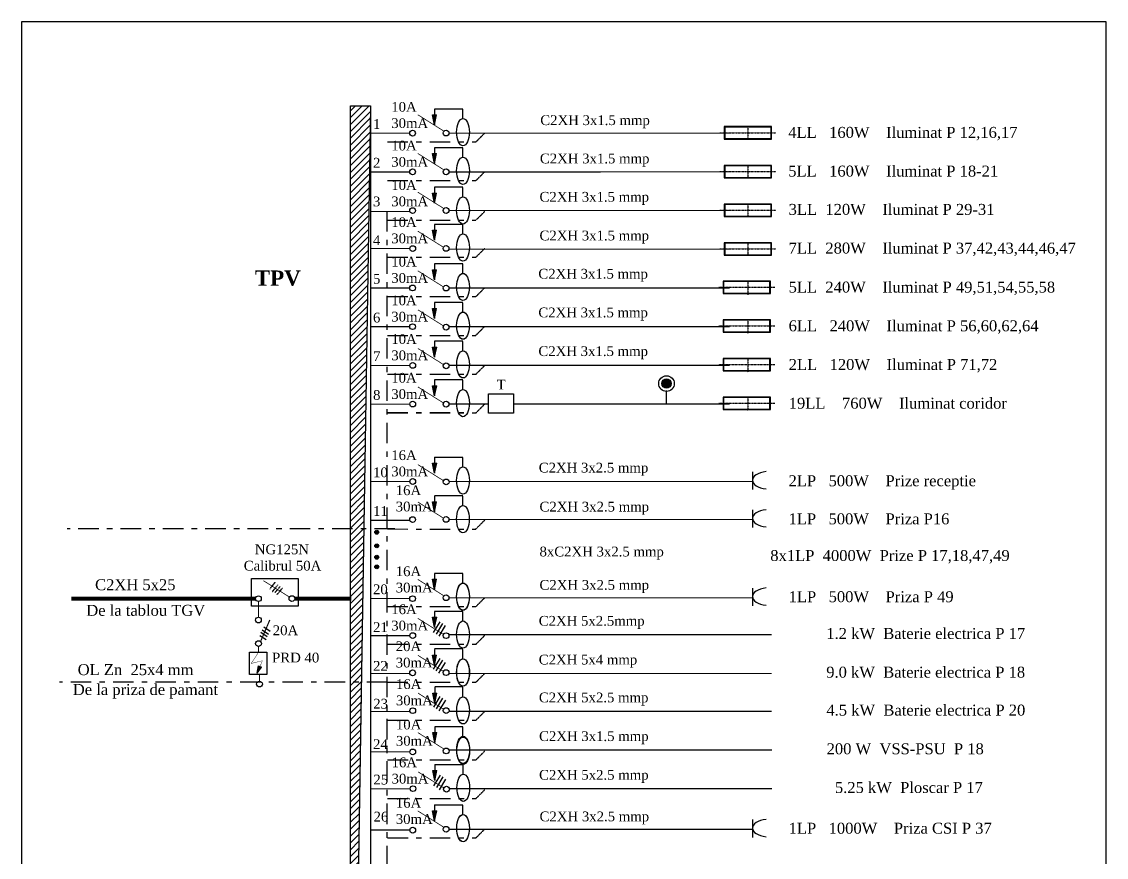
# Model space of a CAD drawing. Header units: inches. Extents: x -369701 to 85886, y 28217 to 66726.
# Drawn here: x -240940 to -226924, y 38462 to 49258 of the extents above; entities that cross this region are included whole.
import ezdxf

# ---------------------------------------------------------------- set-up
doc = ezdxf.new("R2010")
doc.units = ezdxf.units.IN
doc.header["$MEASUREMENT"] = 0
for name, pattern in [('DASHDOTX2', [50.8, 25.4, -12.7, 0, -12.7]), ('DOUBLE_DASHED', [1.093611, 0.529167, -0.211667, 0.141111, -0.211667]), ('VERDECKT2_S2', [0.135, 0.1, -0.035])]:
    doc.linetypes.add(name, pattern=pattern)
doc.layers.add('Circuite', color=7, linetype='Continuous', lineweight=25)
doc.layers.add('Circuite incendiu', color=1, linetype='Continuous', lineweight=25)
doc.layers.add('circuite iluminat normal', color=7, linetype='Continuous')
doc.layers.add('ELECTRICAL', color=7, linetype='Continuous')
doc.styles.get("Standard").update_dxf_attribs({"font": 'arial.ttf'})

msp = doc.modelspace()

# ---------------------------------------------------------------- hatches: boundary and pattern name
at = {"layer": 'Circuite', "linetype": 'Continuous'}
h = msp.add_hatch(color=256, dxfattribs=at)
h.paths.add_polyline_path([(-235604, 47924), (-235604, 48054), (-235630, 48054)])
h.paths.add_polyline_path([(-235578, 48054), (-235604, 48054), (-235604, 47924)])
h = msp.add_hatch(color=256, dxfattribs=at)
h.paths.add_polyline_path([(-235604, 47924), (-235604, 48054), (-235630, 48054)])
h.paths.add_polyline_path([(-235578, 48054), (-235604, 48054), (-235604, 47924)])
h = msp.add_hatch(color=256, dxfattribs=at)
h.paths.add_polyline_path([(-235604, 47424), (-235604, 47554), (-235630, 47554)])
h.paths.add_polyline_path([(-235578, 47554), (-235604, 47554), (-235604, 47424)])
h = msp.add_hatch(color=256, dxfattribs=at)
h.paths.add_polyline_path([(-235604, 47424), (-235604, 47554), (-235630, 47554)])
h.paths.add_polyline_path([(-235578, 47554), (-235604, 47554), (-235604, 47424)])
h = msp.add_hatch(color=256, dxfattribs=at)
h.paths.add_polyline_path([(-235604, 46914), (-235604, 47043), (-235630, 47043)])
h.paths.add_polyline_path([(-235578, 47043), (-235604, 47043), (-235604, 46914)])
h = msp.add_hatch(color=256, dxfattribs=at)
h.paths.add_polyline_path([(-235604, 46914), (-235604, 47043), (-235630, 47043)])
h.paths.add_polyline_path([(-235578, 47043), (-235604, 47043), (-235604, 46914)])
h = msp.add_hatch(color=256, dxfattribs=at)
h.paths.add_polyline_path([(-235604, 46435), (-235604, 46565), (-235630, 46565)])
h.paths.add_polyline_path([(-235578, 46565), (-235604, 46565), (-235604, 46435)])
h = msp.add_hatch(color=256, dxfattribs=at)
h.paths.add_polyline_path([(-235604, 46435), (-235604, 46565), (-235630, 46565)])
h.paths.add_polyline_path([(-235578, 46565), (-235604, 46565), (-235604, 46435)])
h = msp.add_hatch(color=256, dxfattribs=at)
h.paths.add_polyline_path([(-235604, 45924), (-235604, 46054), (-235630, 46054)])
h.paths.add_polyline_path([(-235578, 46054), (-235604, 46054), (-235604, 45924)])
h = msp.add_hatch(color=256, dxfattribs=at)
h.paths.add_polyline_path([(-235604, 45924), (-235604, 46054), (-235630, 46054)])
h.paths.add_polyline_path([(-235578, 46054), (-235604, 46054), (-235604, 45924)])
h = msp.add_hatch(color=256, dxfattribs=at)
h.paths.add_polyline_path([(-235604, 45424), (-235604, 45554), (-235630, 45554)])
h.paths.add_polyline_path([(-235578, 45554), (-235604, 45554), (-235604, 45424)])
h = msp.add_hatch(color=256, dxfattribs=at)
h.paths.add_polyline_path([(-235604, 45424), (-235604, 45554), (-235630, 45554)])
h.paths.add_polyline_path([(-235578, 45554), (-235604, 45554), (-235604, 45424)])
h = msp.add_hatch(color=256, dxfattribs=at)
h.paths.add_polyline_path([(-235603, 44924), (-235603, 45054), (-235629, 45054)])
h.paths.add_polyline_path([(-235577, 45054), (-235603, 45054), (-235603, 44924)])
h = msp.add_hatch(color=256, dxfattribs=at)
h.paths.add_polyline_path([(-235603, 44924), (-235603, 45054), (-235629, 45054)])
h.paths.add_polyline_path([(-235577, 45054), (-235603, 45054), (-235603, 44924)])
at = {"layer": 'Circuite'}
msp.add_hatch(color=1, dxfattribs=at).paths.add_polyline_path([(-232548, 44583, 1), (-232667, 44583, 1)])
at = {"layer": 'Circuite', "linetype": 'Continuous'}
h = msp.add_hatch(color=256, dxfattribs=at)
h.paths.add_polyline_path([(-235603, 44424), (-235603, 44554), (-235630, 44554)])
h.paths.add_polyline_path([(-235577, 44554), (-235603, 44554), (-235603, 44424)])
h = msp.add_hatch(color=256, dxfattribs=at)
h.paths.add_polyline_path([(-235603, 44424), (-235603, 44554), (-235630, 44554)])
h.paths.add_polyline_path([(-235577, 44554), (-235603, 44554), (-235603, 44424)])
h = msp.add_hatch(color=256, dxfattribs=at)
h.paths.add_polyline_path([(-235603, 43424), (-235603, 43554), (-235630, 43554)])
h.paths.add_polyline_path([(-235577, 43554), (-235603, 43554), (-235603, 43424)])
h = msp.add_hatch(color=256, dxfattribs=at)
h.paths.add_polyline_path([(-235603, 43424), (-235603, 43554), (-235630, 43554)])
h.paths.add_polyline_path([(-235577, 43554), (-235603, 43554), (-235603, 43424)])
h = msp.add_hatch(color=256, dxfattribs=at)
h.paths.add_polyline_path([(-235604, 42924), (-235604, 43054), (-235630, 43054)])
h.paths.add_polyline_path([(-235578, 43054), (-235604, 43054), (-235604, 42924)])
h = msp.add_hatch(color=256, dxfattribs=at)
h.paths.add_polyline_path([(-235604, 41924), (-235604, 42054), (-235630, 42054)])
h.paths.add_polyline_path([(-235578, 42054), (-235604, 42054), (-235604, 41924)])
h = msp.add_hatch(color=256, dxfattribs=at)
h.paths.add_polyline_path([(-235603, 41434), (-235603, 41563), (-235630, 41563)])
h.paths.add_polyline_path([(-235577, 41563), (-235603, 41563), (-235603, 41434)])
h = msp.add_hatch(color=256, dxfattribs=at)
h.paths.add_polyline_path([(-235603, 41434), (-235603, 41563), (-235629, 41563)])
h.paths.add_polyline_path([(-235577, 41563), (-235603, 41563), (-235603, 41434)])
h = msp.add_hatch(color=256, dxfattribs=at)
h.paths.add_polyline_path([(-235604, 40944), (-235604, 41074), (-235630, 41074)])
h.paths.add_polyline_path([(-235578, 41074), (-235604, 41074), (-235604, 40944)])
h = msp.add_hatch(color=256, dxfattribs=at)
h.paths.add_polyline_path([(-237860, 40928), (-237878, 40935), (-237894, 40846)])
h.paths.add_polyline_path([(-237840, 40920), (-237860, 40928), (-237894, 40846), (-237895, 40841)])
h = msp.add_hatch(color=256, dxfattribs=at)
h.paths.add_polyline_path([(-235602, 40455), (-235602, 40585), (-235628, 40585)])
h.paths.add_polyline_path([(-235576, 40585), (-235602, 40585), (-235602, 40455)])
h = msp.add_hatch(color=256, dxfattribs=at)
h.paths.add_polyline_path([(-235602, 39944), (-235602, 40074), (-235628, 40074)])
h.paths.add_polyline_path([(-235576, 40074), (-235602, 40074), (-235602, 39944)])
h = msp.add_hatch(color=256, dxfattribs=at)
h.paths.add_polyline_path([(-235599, 39455), (-235599, 39585), (-235626, 39585)])
h.paths.add_polyline_path([(-235573, 39585), (-235599, 39585), (-235599, 39455)])
h = msp.add_hatch(color=256, dxfattribs=at)
h.paths.add_polyline_path([(-235599, 39455), (-235599, 39585), (-235626, 39585)])
h.paths.add_polyline_path([(-235573, 39585), (-235599, 39585), (-235599, 39455)])
h = msp.add_hatch(color=256, dxfattribs=at)
h.paths.add_polyline_path([(-235603, 38934), (-235603, 39063), (-235629, 39063)])
h.paths.add_polyline_path([(-235577, 39063), (-235603, 39063), (-235603, 38934)])
at = {"layer": 'circuite iluminat normal'}
h = msp.add_hatch(color=256, dxfattribs=at)
h.paths.add_polyline_path([(-236359, 42638, 0.528515), (-236327, 42664), (-236354, 42652)])
h.paths.add_polyline_path([(-236359, 42638), (-236354, 42652), (-236370, 42645, 0.127588)])
h.paths.add_polyline_path([(-236370, 42645), (-236327, 42664, 0.086363), (-236329, 42672, 0.099878), (-236335, 42680), (-236377, 42662, 0.099878), (-236375, 42652, 0.086363)])
h.paths.add_polyline_path([(-236377, 42662), (-236335, 42680, 0.664213)])
h = msp.add_hatch(color=256, dxfattribs=at)
h.paths.add_polyline_path([(-236357, 42638, 0.528515), (-236325, 42664), (-236352, 42652)])
h.paths.add_polyline_path([(-236357, 42638), (-236352, 42652), (-236368, 42645, 0.127588)])
h.paths.add_polyline_path([(-236368, 42645), (-236325, 42664, 0.086363), (-236327, 42672, 0.099878), (-236333, 42680), (-236375, 42662, 0.099878), (-236373, 42652, 0.086363)])
h.paths.add_polyline_path([(-236375, 42662), (-236333, 42680, 0.664213)])
h = msp.add_hatch(color=256, dxfattribs=at)
h.paths.add_polyline_path([(-236359, 42462, 0.528515), (-236327, 42487), (-236354, 42476)])
h.paths.add_polyline_path([(-236359, 42462), (-236354, 42476), (-236370, 42469, 0.127588)])
h.paths.add_polyline_path([(-236370, 42469), (-236327, 42487, 0.086363), (-236329, 42496, 0.099878), (-236335, 42504), (-236377, 42485, 0.099878), (-236375, 42476, 0.086363)])
h.paths.add_polyline_path([(-236377, 42485), (-236335, 42504, 0.664213)])
h = msp.add_hatch(color=256, dxfattribs=at)
h.paths.add_polyline_path([(-236357, 42462, 0.528515), (-236325, 42487), (-236352, 42476)])
h.paths.add_polyline_path([(-236357, 42462), (-236352, 42476), (-236368, 42469, 0.127588)])
h.paths.add_polyline_path([(-236368, 42469), (-236325, 42487, 0.086363), (-236327, 42496, 0.099878), (-236333, 42504), (-236375, 42485, 0.099878), (-236373, 42476, 0.086363)])
h.paths.add_polyline_path([(-236375, 42485), (-236333, 42504, 0.664213)])
h = msp.add_hatch(color=256, dxfattribs=at)
h.paths.add_polyline_path([(-236359, 42315, 0.528515), (-236327, 42341), (-236354, 42329)])
h.paths.add_polyline_path([(-236359, 42315), (-236354, 42329), (-236370, 42322, 0.127588)])
h.paths.add_polyline_path([(-236370, 42322), (-236327, 42341, 0.086363), (-236329, 42349, 0.099878), (-236335, 42357), (-236377, 42339, 0.099878), (-236375, 42329, 0.086363)])
h.paths.add_polyline_path([(-236377, 42339), (-236335, 42357, 0.664213)])
h = msp.add_hatch(color=256, dxfattribs=at)
h.paths.add_polyline_path([(-236357, 42315, 0.528515), (-236325, 42341), (-236352, 42329)])
h.paths.add_polyline_path([(-236357, 42315), (-236352, 42329), (-236368, 42322, 0.127588)])
h.paths.add_polyline_path([(-236368, 42322), (-236325, 42341, 0.086363), (-236327, 42349, 0.099878), (-236333, 42357), (-236375, 42339, 0.099878), (-236373, 42329, 0.086363)])
h.paths.add_polyline_path([(-236375, 42339), (-236333, 42357, 0.664213)])
h = msp.add_hatch(color=256, dxfattribs=at)
h.paths.add_polyline_path([(-236359, 42192, 0.528515), (-236327, 42217), (-236354, 42205)])
h.paths.add_polyline_path([(-236359, 42192), (-236354, 42205), (-236370, 42198, 0.127588)])
h.paths.add_polyline_path([(-236370, 42198), (-236327, 42217, 0.086363), (-236329, 42225, 0.099878), (-236335, 42233), (-236377, 42215, 0.099878), (-236375, 42205, 0.086363)])
h.paths.add_polyline_path([(-236377, 42215), (-236335, 42233, 0.664213)])
h = msp.add_hatch(color=256, dxfattribs=at)
h.paths.add_polyline_path([(-236357, 42192, 0.528515), (-236325, 42217), (-236352, 42205)])
h.paths.add_polyline_path([(-236357, 42192), (-236352, 42205), (-236368, 42198, 0.127588)])
h.paths.add_polyline_path([(-236368, 42198), (-236325, 42217, 0.086363), (-236327, 42225, 0.099878), (-236333, 42233), (-236375, 42215, 0.099878), (-236373, 42205, 0.086363)])
h.paths.add_polyline_path([(-236375, 42215), (-236333, 42233, 0.664213)])
at = {"layer": 'Circuite incendiu'}
h = msp.add_hatch(dxfattribs=at)
h.set_pattern_fill('ANSI31', color=256, scale=500, style=0)
h.set_pattern_definition([(45, (-1897106.567, -979713.396), (-44.1941738, 44.1941738), [])])
h.paths.add_polyline_path([(-236432, 48170), (-236691, 48170), (-236691, 42614), (-236520, 42614)])
h.paths.add_polyline_path([(-236520, 42614), (-236691, 42614), (-236691, 40634), (-236551, 40634)])
h.paths.add_polyline_path([(-236551, 40634), (-236691, 40634), (-236691, 31733)])

# ---------------------------------------------------------------- linework, layer by layer
at = {"color": 1, "linetype": 'DASHDOTX2', "ltscale": 0.05}
for p, q in [((-231917, 47822), (-231194, 47822)), ((-231555, 47910), (-231555, 47734)), ((-231555, 47410), (-231555, 47234)), ((-231917, 47322), (-231194, 47322)), ((-231917, 46822), (-231194, 46822)), ((-231555, 46910), (-231555, 46734)), ((-231555, 46410), (-231555, 46234)), ((-231917, 46322), (-231194, 46322)), ((-231555, 45906), (-231555, 45730)), ((-231932, 45828), (-231209, 45828)), ((-231932, 45328), (-231209, 45328)), ((-231555, 45406), (-231555, 45230)), ((-231555, 44906), (-231555, 44730)), ((-231931, 44828), (-231208, 44828)), ((-231932, 44328), (-231209, 44328)), ((-231555, 44406), (-231555, 44230))]:
    msp.add_line(p, q, dxfattribs=at)
for points in [[(-231860, 47742), (-231250, 47742), (-231250, 47902), (-231860, 47902)], [(-231855, 47747), (-231255, 47747), (-231255, 47897), (-231855, 47897)], [(-231860, 47242), (-231250, 47242), (-231250, 47402), (-231860, 47402)], [(-231855, 47247), (-231255, 47247), (-231255, 47397), (-231855, 47397)], [(-231860, 46742), (-231250, 46742), (-231250, 46902), (-231860, 46902)], [(-231855, 46747), (-231255, 46747), (-231255, 46897), (-231855, 46897)], [(-231860, 46242), (-231250, 46242), (-231250, 46402), (-231860, 46402)], [(-231855, 46247), (-231255, 46247), (-231255, 46397), (-231855, 46397)], [(-231875, 45748), (-231265, 45748), (-231265, 45908), (-231875, 45908)], [(-231870, 45753), (-231270, 45753), (-231270, 45903), (-231870, 45903)], [(-231875, 45248), (-231265, 45248), (-231265, 45408), (-231875, 45408)], [(-231870, 45253), (-231270, 45253), (-231270, 45403), (-231870, 45403)], [(-231875, 44748), (-231265, 44748), (-231265, 44908), (-231875, 44908)], [(-231870, 44753), (-231270, 44753), (-231270, 44903), (-231870, 44903)], [(-231875, 44248), (-231265, 44248), (-231265, 44408), (-231875, 44408)], [(-231870, 44253), (-231270, 44253), (-231270, 44403), (-231870, 44403)]]:
    msp.add_lwpolyline(points, close=True)
at = {"layer": 'Circuite', "linetype": 'Continuous'}
for p, q in [((-235604, 48130), (-235604, 47924)), ((-235240, 48130), (-235604, 48130)), ((-235240, 48008), (-235240, 48128)), ((-235630, 48054), (-235578, 48054)), ((-235604, 47924), (-235630, 48054)), ((-235630, 48054), (-235578, 48054)), ((-235604, 47924), (-235578, 48054)), ((-235604, 47924), (-235578, 48054)), ((-235630, 47554), (-235578, 47554)), ((-235604, 47424), (-235630, 47554)), ((-235630, 47554), (-235578, 47554)), ((-235604, 47630), (-235604, 47424)), ((-235240, 47630), (-235604, 47630)), ((-235604, 47424), (-235578, 47554)), ((-235604, 47424), (-235578, 47554)), ((-235239, 47630), (-235603, 47630)), ((-235240, 47508), (-235240, 47628)), ((-235604, 47119), (-235604, 46913)), ((-235240, 47119), (-235604, 47119)), ((-235240, 46997), (-235240, 47118)), ((-235630, 47043), (-235578, 47043)), ((-235604, 46914), (-235630, 47043)), ((-235630, 47043), (-235578, 47043)), ((-235604, 46914), (-235578, 47043)), ((-235604, 46914), (-235578, 47043)), ((-235630, 46565), (-235578, 46565)), ((-235604, 46435), (-235630, 46565)), ((-235630, 46565), (-235578, 46565)), ((-235604, 46640), (-235604, 46435)), ((-235240, 46640), (-235604, 46640)), ((-235604, 46435), (-235578, 46565)), ((-235604, 46435), (-235578, 46565)), ((-235240, 46519), (-235240, 46639)), ((-235604, 46130), (-235604, 45924)), ((-235240, 46130), (-235604, 46130)), ((-235240, 46008), (-235240, 46128)), ((-235630, 46054), (-235578, 46054)), ((-235604, 45924), (-235630, 46054)), ((-235630, 46054), (-235578, 46054)), ((-235604, 45924), (-235578, 46054)), ((-235604, 45924), (-235578, 46054)), ((-235630, 45554), (-235578, 45554)), ((-235604, 45424), (-235630, 45554)), ((-235630, 45554), (-235578, 45554)), ((-235604, 45630), (-235604, 45424)), ((-235240, 45630), (-235604, 45630)), ((-235604, 45424), (-235578, 45554)), ((-235604, 45424), (-235578, 45554)), ((-235240, 45508), (-235240, 45628)), ((-235629, 45054), (-235577, 45054)), ((-235603, 44924), (-235629, 45054)), ((-235629, 45054), (-235577, 45054)), ((-235603, 45130), (-235603, 44924)), ((-235239, 45130), (-235603, 45130)), ((-235603, 44924), (-235577, 45054)), ((-235603, 44924), (-235577, 45054)), ((-235239, 45008), (-235239, 45128)), ((-235603, 44630), (-235603, 44424)), ((-235240, 44630), (-235603, 44630)), ((-235239, 44508), (-235239, 44628)), ((-235630, 44554), (-235577, 44554)), ((-235603, 44424), (-235630, 44554)), ((-235630, 44554), (-235577, 44554)), ((-235603, 44424), (-235577, 44554)), ((-235603, 44424), (-235577, 44554)), ((-235603, 43630), (-235603, 43424)), ((-235239, 43628), (-235603, 43628)), ((-235239, 43508), (-235239, 43628)), ((-235603, 43424), (-235630, 43554)), ((-235630, 43553), (-235577, 43553)), ((-235630, 43553), (-235577, 43553)), ((-235603, 43424), (-235577, 43554)), ((-235603, 43424), (-235577, 43554)), ((-235604, 42924), (-235630, 43054)), ((-235630, 43054), (-235578, 43054)), ((-235240, 43134), (-235604, 43134)), ((-235604, 43130), (-235604, 42924)), ((-235604, 42924), (-235578, 43054)), ((-235240, 43008), (-235240, 43128)), ((-235604, 41924), (-235630, 42054)), ((-235630, 42054), (-235578, 42054)), ((-235604, 42130), (-235604, 41924)), ((-235240, 42128), (-235604, 42128)), ((-235604, 41924), (-235578, 42054)), ((-235240, 42008), (-235240, 42128)), ((-235603, 41639), (-235603, 41433)), ((-235239, 41639), (-235603, 41639)), ((-235239, 41517), (-235239, 41638)), ((-235603, 41434), (-235630, 41563)), ((-235630, 41563), (-235577, 41563)), ((-235629, 41563), (-235577, 41563)), ((-235603, 41434), (-235577, 41563)), ((-235603, 41434), (-235577, 41563)), ((-237850, 41369), (-237768, 41314)), ((-237830, 41402), (-237749, 41347)), ((-237811, 41440), (-237730, 41386)), ((-237863, 41330), (-237782, 41275)), ((-235604, 40944), (-235630, 41074)), ((-235630, 41074), (-235578, 41074)), ((-235240, 41154), (-235604, 41154)), ((-235604, 41149), (-235604, 40944)), ((-235604, 40944), (-235578, 41074)), ((-235240, 41028), (-235240, 41148)), ((-237895, 40841), (-237878, 40935)), ((-237878, 40935), (-237840, 40920)), ((-237895, 40841), (-237840, 40920)), ((-235238, 40665), (-235602, 40665)), ((-235602, 40660), (-235602, 40455)), ((-235238, 40539), (-235238, 40659)), ((-235602, 40455), (-235628, 40585)), ((-235628, 40585), (-235576, 40585)), ((-235602, 40455), (-235576, 40585)), ((-235602, 40149), (-235602, 39944)), ((-235238, 40148), (-235602, 40148)), ((-235238, 40028), (-235238, 40148)), ((-235602, 39944), (-235628, 40074)), ((-235628, 40074), (-235576, 40074)), ((-235602, 39944), (-235576, 40074)), ((-235599, 39455), (-235626, 39585)), ((-235626, 39584), (-235573, 39584)), ((-235626, 39584), (-235573, 39584)), ((-235599, 39660), (-235599, 39455)), ((-235235, 39659), (-235599, 39659)), ((-235599, 39455), (-235573, 39585)), ((-235599, 39455), (-235573, 39585)), ((-235235, 39539), (-235235, 39659)), ((-235603, 39139), (-235603, 38933)), ((-235239, 39138), (-235603, 39138)), ((-235239, 39017), (-235239, 39138)), ((-235603, 38934), (-235629, 39063)), ((-235629, 39063), (-235577, 39063)), ((-235603, 38934), (-235577, 39063))]:
    msp.add_line(p, q, dxfattribs=at)
at = {"layer": 'Circuite', "linetype": 'DOUBLE_DASHED', "ltscale": 500}
for p, q in [((-236219, 46811), (-236219, 31837)), ((-236116, 42704), (-240353, 42704)), ((-236213, 40723), (-240450, 40723))]:
    msp.add_line(p, q, dxfattribs=at)
at = {"layer": 'Circuite'}
for p, q in [((-235616, 41368), (-235532, 41505)), ((-235581, 41347), (-235496, 41484)), ((-235546, 41319), (-235461, 41456)), ((-235617, 40892), (-235533, 41029)), ((-235582, 40871), (-235498, 41008)), ((-235547, 40843), (-235462, 40980)), ((-235615, 40403), (-235531, 40540)), ((-235580, 40381), (-235496, 40519)), ((-235545, 40353), (-235460, 40491)), ((-235612, 39385), (-235527, 39522)), ((-235577, 39364), (-235492, 39501)), ((-235541, 39336), (-235457, 39473))]:
    msp.add_line(p, q, dxfattribs=at)
at = {"layer": 'Circuite', "linetype": 'Continuous'}
for points in [[(-226924, 28226), (-226924, 49258), (-240940, 49258), (-240940, 28226)], [(-237969, 42065), (-237368, 42065), (-237368, 41706), (-237969, 41706)], [(-237997, 41113), (-237771, 41113), (-237771, 40822), (-237997, 40822)]]:
    msp.add_lwpolyline(points, close=True, dxfattribs=at)
at = {"layer": 'Circuite', "linetype": 'Continuous', "flags": 128}
for points, const_width in [([(-237879, 41771), (-237879, 41565)], 10.1), ([(-237852, 41252), (-237733, 41530)], 15), ([(-237886, 41101), (-237974, 40966), (-237829, 41002), (-237886, 40864), (-237886, 40864)], 5.06), ([(-237879, 41186), (-237879, 41113)], 10.1), ([(-237867, 40822), (-237867, 40735)], 10.1)]:
    msp.add_lwpolyline(points, dxfattribs=dict(at, const_width=const_width))
at = {"layer": 'Circuite'}
for radius in [101, 59.9]:
    msp.add_circle((-232607, 44583), radius, dxfattribs=at)
at = {"layer": 'Circuite', "linetype": 'Continuous'}
for centre in [(-237880, 41528), (-237879, 41223), (-237867, 40700)]:
    msp.add_circle(centre, 37.2, dxfattribs=at)
for centre in [(-235237, 47831), (-235237, 47331), (-235237, 46820), (-235237, 46341), (-235237, 45831), (-235237, 45331), (-235236, 44831), (-235237, 44331), (-235237, 43331), (-235237, 43331), (-235238, 42831), (-235237, 41831), (-235237, 41829), (-235237, 41829), (-235237, 41829), (-235237, 41340), (-235237, 41340), (-235237, 41340), (-235237, 41340), (-235237, 41340), (-235238, 40850), (-235235, 40850), (-235235, 40850), (-235235, 40850), (-235235, 40850), (-235235, 40850), (-235236, 40361), (-235235, 39850), (-235234, 39840), (-235233, 39361), (-235233, 39361), (-235236, 38840), (-235236, 38838), (-235236, 38838), (-235236, 38838)]:
    msp.add_ellipse(centre, major_axis=(0, 176), ratio=0.466655, dxfattribs=at)
at = {"layer": 'circuite iluminat normal'}
for points in [[(-236691, 48169), (-236432, 48169), (-236432, 31822), (-236691, 31822)], [(-234908, 44452), (-234586, 44452), (-234586, 44199), (-234908, 44199)]]:
    msp.add_lwpolyline(points, close=True, dxfattribs=at)
at = {"layer": 'circuite iluminat normal', "linetype": 'VERDECKT2_S2', "ltscale": 2000, "const_width": 15}
msp.add_lwpolyline([(-232609, 44318, 0.001415), (-232609, 44495)], format="xyb", dxfattribs=at)
at = {"layer": 'circuite iluminat normal'}
for centre in [(-236352, 42662), (-236350, 42662), (-236352, 42486), (-236350, 42486), (-236352, 42339), (-236350, 42339), (-236352, 42215), (-236350, 42215)]:
    msp.add_circle(centre, 24.8, dxfattribs=at)
at = {"layer": 'ELECTRICAL', "linetype": 'Continuous'}
for p, q in [((-236432, 48165), (-236691, 31818)), ((-237917, 41804), (-237917, 41804))]:
    msp.add_line(p, q, dxfattribs=at)
at = {"layer": 'ELECTRICAL', "linetype": 'DOUBLE_DASHED'}
for p, q in [((-235070, 47706), (-234956, 47819)), ((-235070, 47206), (-234956, 47319)), ((-235070, 46695), (-234956, 46808)), ((-235070, 46216), (-234956, 46330)), ((-235070, 45706), (-234956, 45819)), ((-235070, 45206), (-234956, 45319)), ((-235069, 44706), (-234955, 44819)), ((-235069, 44206), (-234956, 44319)), ((-235070, 42703), (-234956, 42817)), ((-235070, 42703), (-234956, 42817)), ((-237733, 41928), (-237664, 42015)), ((-237698, 41896), (-237629, 41982)), ((-237668, 41878), (-237599, 41964)), ((-237638, 41858), (-237568, 41944)), ((-235070, 41703), (-234956, 41817)), ((-235069, 41215), (-234956, 41328)), ((-235070, 40723), (-234956, 40836)), ((-235070, 40723), (-234956, 40836)), ((-235068, 40234), (-234954, 40347)), ((-235068, 40234), (-234954, 40347)), ((-235068, 39723), (-234954, 39836)), ((-235068, 39223), (-234954, 39336)), ((-235069, 38712), (-234956, 38826))]:
    msp.add_line(p, q, dxfattribs=at)
at = {"layer": 'ELECTRICAL', "linetype": 'DOUBLE_DASHED', "ltscale": 500}
for p, q in [((-236213, 47706), (-235070, 47706)), ((-236213, 47206), (-235070, 47206)), ((-236213, 46695), (-235070, 46695)), ((-236213, 46217), (-235070, 46216)), ((-236213, 45706), (-235070, 45706)), ((-236213, 45206), (-235070, 45206)), ((-236212, 44706), (-235069, 44706)), ((-236213, 44207), (-235222, 44207)), ((-236213, 44206), (-235069, 44206)), ((-236213, 42704), (-235070, 42703)), ((-236213, 41704), (-235070, 41703)), ((-236212, 41215), (-235069, 41215)), ((-236213, 40723), (-235070, 40723)), ((-236211, 40234), (-235068, 40234)), ((-236211, 39723), (-235068, 39723)), ((-236211, 39223), (-235068, 39223)), ((-236212, 38713), (-235069, 38712))]:
    msp.add_line(p, q, dxfattribs=at)
at = {"layer": 'ELECTRICAL', "color": 7, "linetype": 'Continuous'}
for p, q in [((-231495, 43444), (-231495, 43213)), ((-231495, 42952), (-231495, 42722)), ((-231495, 41941), (-231495, 41711)), ((-231495, 38950), (-231495, 38720))]:
    msp.add_line(p, q, dxfattribs=at)
at = {"layer": 'ELECTRICAL', "linetype": 'Continuous', "flags": 128}
for points, const_width in [([(-235485, 47845), (-235821, 48056)], 10.1), ([(-235485, 47845), (-235821, 48056)], 10.1), ([(-236433, 47817), (-235925, 47817)], 15.2), ([(-236433, 47817), (-235925, 47817)], 15.2), ([(-236433, 47817), (-235925, 47817)], 15.2), ([(-236433, 47817), (-235925, 47817)], 15.2), ([(-235420, 47819), (-231790, 47819)], 15.2), ([(-235486, 47345), (-235821, 47556)], 10.1), ([(-235486, 47345), (-235821, 47556)], 10.1), ([(-236433, 47317), (-235925, 47317)], 15.2), ([(-235420, 47319), (-231790, 47319)], 15.2), ([(-235418, 47315), (-233457, 47315)], 15.2), ([(-235486, 46845), (-235821, 47056)], 10.1), ([(-235486, 46845), (-235821, 47056)], 10.1), ([(-236433, 46806), (-235925, 46806)], 15.2), ([(-235420, 46819), (-231790, 46819)], 15.2), ([(-234678, 46819), (-231790, 46819)], 15.2), ([(-235485, 46341), (-235821, 46552)], 10.1), ([(-235485, 46341), (-235821, 46552)], 10.1), ([(-236433, 46327), (-235925, 46327)], 15.2), ([(-235420, 46319), (-231790, 46319)], 15.2), ([(-234677, 46319), (-231790, 46319)], 15.2), ([(-235485, 45829), (-235821, 46040)], 10.1), ([(-235485, 45829), (-235821, 46040)], 10.1), ([(-236433, 45817), (-235925, 45817)], 15.2), ([(-235420, 45818), (-231790, 45818)], 15.2), ([(-234678, 45818), (-231790, 45818)], 15.2), ([(-235485, 45325), (-235820, 45536)], 10.1), ([(-235485, 45325), (-235820, 45536)], 10.1), ([(-236433, 45317), (-235925, 45317)], 15.2), ([(-235420, 45318), (-231790, 45318)], 15.2), ([(-234678, 45318), (-231790, 45318)], 15.2), ([(-235484, 44825), (-235819, 45036)], 10.1), ([(-235484, 44825), (-235819, 45036)], 10.1), ([(-236432, 44817), (-235924, 44817)], 15.2), ([(-235419, 44818), (-231789, 44818)], 15.2), ([(-234677, 44818), (-231789, 44818)], 15.2), ([(-235484, 44329), (-235820, 44540)], 10.1), ([(-235484, 44329), (-235820, 44540)], 10.1), ([(-236433, 44317), (-235924, 44317)], 15.2), ([(-235420, 44318), (-234908, 44318)], 15.2), ([(-234587, 44318), (-231790, 44318)], 15.2), ([(-235484, 43325), (-235820, 43536)], 10.1), ([(-235484, 43325), (-235820, 43536)], 10.1), ([(-236433, 43317), (-235924, 43317)], 15.2), ([(-235418, 43318), (-231495, 43318)], 15.2), ([(-234677, 43318), (-231789, 43318)], 15.2), ([(-235486, 42842), (-235821, 43053)], 10.1), ([(-235486, 42842), (-235821, 43053)], 10.1), ([(-235486, 42842), (-235821, 43053)], 10.1), ([(-236433, 42817), (-235925, 42817)], 15.2), ([(-235418, 42826), (-231495, 42826)], 15.2), ([(-235486, 41842), (-235821, 42053)], 10.1), ([(-235486, 41842), (-235821, 42053)], 10.1), ([(-235486, 41842), (-235821, 42053)], 10.1), ([(-237480, 41825), (-237815, 42036)], 10.1), ([(-237918, 41804), (-240297, 41804)], 50.6), ([(-237412, 41804), (-236681, 41804)], 50.6), ([(-236433, 41806), (-235925, 41806)], 15.2), ([(-235418, 41815), (-231495, 41815)], 15.2), ([(-235484, 41338), (-235820, 41549)], 10.1), ([(-235484, 41338), (-235820, 41549)], 10.1), ([(-236433, 41326), (-235924, 41326)], 15.2), ([(-235420, 41338), (-231248, 41338)], 15.2), ([(-234677, 41338), (-231789, 41338)], 15.2), ([(-235486, 40862), (-235821, 41073)], 10.1), ([(-235486, 40862), (-235821, 41073)], 10.1), ([(-235486, 40862), (-235821, 41073)], 10.1), ([(-236433, 40837), (-235925, 40837)], 15.2), ([(-236431, 40837), (-235922, 40837)], 15.2), ([(-235420, 40838), (-231249, 40838)], 15.2), ([(-234678, 40838), (-231790, 40838)], 15.2), ([(-235484, 40373), (-235819, 40584)], 10.1), ([(-235484, 40373), (-235819, 40584)], 10.1), ([(-235484, 40373), (-235819, 40584)], 10.1), ([(-236431, 40347), (-235923, 40347)], 15.2), ([(-236429, 40347), (-235920, 40347)], 15.2), ([(-235418, 40348), (-231247, 40348)], 15.2), ([(-234676, 40348), (-231788, 40348)], 15.2), ([(-235484, 39862), (-235819, 40073)], 10.1), ([(-235484, 39862), (-235819, 40073)], 10.1), ([(-235484, 39862), (-235819, 40073)], 10.1), ([(-236431, 39826), (-235923, 39826)], 15.2), ([(-235416, 39848), (-231244, 39848)], 15.2), ([(-234673, 39848), (-231785, 39848)], 15.2), ([(-235480, 39355), (-235816, 39566)], 10.1), ([(-235480, 39355), (-235816, 39566)], 10.1), ([(-236429, 39347), (-235920, 39347)], 15.2), ([(-235416, 39348), (-231244, 39348)], 15.2), ([(-234673, 39348), (-231785, 39348)], 15.2), ([(-235485, 38851), (-235821, 39062)], 10.1), ([(-235485, 38851), (-235821, 39062)], 10.1), ([(-235485, 38851), (-235821, 39062)], 10.1), ([(-235417, 38824), (-231495, 38824)], 15.2), ([(-236433, 38815), (-235924, 38815)], 15.2)]:
    msp.add_lwpolyline(points, dxfattribs=dict(at, const_width=const_width))
at = {"layer": 'ELECTRICAL', "linetype": 'Continuous'}
for centre in [(-235888, 47818), (-235888, 47818), (-235456, 47819), (-235888, 47318), (-235888, 47318), (-235456, 47319), (-235888, 46818), (-235888, 46818), (-235456, 46819), (-235887, 46327), (-235455, 46329), (-235888, 45818), (-235455, 45817), (-235888, 45318), (-235455, 45312), (-235887, 44818), (-235454, 44812), (-235887, 44318), (-235455, 44317), (-235887, 43318), (-235454, 43312), (-235888, 42826), (-235456, 42828), (-237880, 41804), (-237448, 41805), (-235888, 41804), (-235456, 41816), (-235887, 41327), (-235455, 41326), (-235888, 40846), (-235456, 40848), (-235886, 40357), (-235454, 40358), (-235886, 39824), (-235454, 39836), (-235883, 39349), (-235450, 39343), (-235887, 38813), (-235455, 38825)]:
    msp.add_circle(centre, 37.2, dxfattribs=at)
at = {"layer": 'ELECTRICAL', "color": 7, "linetype": 'Continuous'}
for centre in [(-231261, 43334), (-231261, 42842), (-231261, 41831), (-231261, 38840)]:
    msp.add_ellipse(centre, major_axis=(-236, 0), ratio=0.487665, start_param=-1.324285, end_param=1.324285, dxfattribs=at)

# ---------------------------------------------------------------- texts
at = {"layer": 'Circuite', "linetype": 'Continuous', "attachment_point": 1}
for s, insert, char_height, width in [('{\\fTimes New Roman|b0|i0|c0|p18;10A\\P30mA}', (-236164, 48221), 126.25, 407.03), ('{\\fTimes New Roman|b0|i0|c0|p18;10A\\P30mA}', (-236164, 47721), 126.25, 407.03), ('{\\fTimes New Roman|b0|i0|c0|p18;10A\\P30mA}', (-236164, 47210), 126.25, 407.03), ('{\\fTimes New Roman|b0|i0|c0|p18;10A\\P30mA}', (-236164, 46732), 126.25, 407.03), ('{\\fTimes New Roman|b0|i0|c0|p18;10A\\P30mA}', (-236164, 46221), 126.25, 407.03), ('{\\fTimes New Roman|b0|i0|c0|p18;10A\\P30mA}', (-236164, 45721), 126.25, 407.03), ('{\\fTimes New Roman|b0|i0|c0|p18;10A\\P30mA}', (-236163, 45221), 126.25, 407.03), ('{\\fTimes New Roman|b0|i0|c0|p18;10A\\P30mA}', (-236164, 44721), 126.25, 407.03), ('{\\fTimes New Roman|b0|i0|c0|p18;  T}', (-234897, 44633), 126.25, 407.03), ('{\\fTimes New Roman|b0|i0|c0|p18;16A\\P30mA}', (-236164, 43721), 126.25, 407.03), ('{\\fTimes New Roman|b0|i0|c0|p18;16A\\P30mA}', (-236106, 43268), 126.25, 407.03), ('{\\fTimes New Roman|b0|i0|c0|p18;16A\\P30mA}', (-236106, 42221), 126.25, 407.03), ('{\\fTimes New Roman|b0|i0|c0|p18;16A\\P30mA}', (-236164, 41730), 126.25, 407.03), ('{\\fTimes New Roman|b0|i0|c0|p18;16A\\P30mA}', (-236164, 41730), 126.25, 407.03), ('{\\fTimes New Roman|b0|i0|c0|p18;20A\\P30mA}', (-236106, 41252), 126.25, 407.03), ('{\\fTimes New Roman|b0|i0|c0|p18;PRD 40}', (-237704, 41106), 126.38, 1127.52), ('{\\fTimes New Roman|b0|i0|c0|p18;16A\\P30mA}', (-236104, 40763), 126.25, 407.03), ('{\\fTimes New Roman|b0|i0|c0|p18;10A\\P30mA}', (-236104, 40241), 126.25, 407.03), ('{\\fTimes New Roman|b0|i0|c0|p18;16A\\P30mA}', (-236160, 39752), 126.25, 407.03), ('{\\fTimes New Roman|b0|i0|c0|p18;16A\\P30mA}', (-236105, 39230), 126.25, 407.03)]:
    msp.add_mtext(s, dxfattribs=dict(at, insert=insert, char_height=char_height, width=width))
at = {"layer": 'ELECTRICAL', "linetype": 'Continuous', "attachment_point": 1}
for s, insert, char_height, width in [('{\\fTimes New Roman|b0|i0|c0|p18;1}', (-236400, 47999), 126.38, 407.44), ('{\\fTimes New Roman|b0|i0|c0|p18;2}', (-236400, 47499), 126.38, 407.44), ('{\\fTimes New Roman|b0|i0|c0|p18;3}', (-236400, 46999), 126.38, 407.44), ('{\\fTimes New Roman|b0|i0|c0|p18;4}', (-236400, 46499), 126.38, 407.44), ('{\\fTimes New Roman|b1|i0|c0|p18;\\C1;TPV}', (-237927, 46044), 196.58, 477.25), ('{\\fTimes New Roman|b0|i0|c0|p18;5}', (-236400, 45999), 126.38, 407.44), ('{\\fTimes New Roman|b0|i0|c0|p18;6}', (-236400, 45499), 126.38, 407.44), ('{\\fTimes New Roman|b0|i0|c0|p18;7}', (-236399, 44999), 126.38, 407.44), ('{\\fTimes New Roman|b0|i0|c0|p18;8}', (-236399, 44499), 126.38, 407.44), ('{\\fTimes New Roman|b0|i0|c0|p18;10}', (-236399, 43499), 126.38, 407.44), ('{\\fTimes New Roman|b0|i0|c0|p18;11}', (-236399, 42999), 126.38, 407.44), ('{\\fTimes New Roman|b0|i0|c0|p18;   NG125N\\PCalibrul 50A}', (-238070, 42504), 126.38, 1443.2), ('{\\fTimes New Roman|b0|i0|c0|p18;20}', (-236400, 41988), 126.38, 407.44), ('{\\fTimes New Roman|b0|i0|c0|p18;         De la tablou TGV\\P                         }', (-240586, 41724), 141.54, 3139.93), ('{\\fTimes New Roman|b0|i0|c0|p18;21}', (-236399, 41499), 126.38, 407.44), ('{\\fTimes New Roman|b0|i0|c0|p18;20A}', (-237695, 41458), 126.38, 407.44), ('{\\fTimes New Roman|b0|i0|c0|p18;22}', (-236399, 40999), 126.38, 407.44), ('{\\fTimes New Roman|b0|i0|c0|p18;De la priza de pamant}', (-240279, 40701), 141.54, 3139.93), ('{\\fTimes New Roman|b0|i0|c0|p18;23}', (-236397, 40510), 126.38, 407.44), ('{\\fTimes New Roman|b0|i0|c0|p18;24}', (-236399, 39988), 126.38, 407.44), ('{\\fTimes New Roman|b0|i0|c0|p18;25}', (-236395, 39530), 126.38, 407.44), ('{\\fTimes New Roman|b0|i0|c0|p18;26}', (-236393, 39051), 126.38, 407.44)]:
    msp.add_mtext(s, dxfattribs=dict(at, insert=insert, char_height=char_height, width=width))
at = {"layer": 'ELECTRICAL', "linetype": 'DOUBLE_DASHED', "attachment_point": 1}
for s, insert, char_height, width in [('{\\fTimes New Roman|b0|i0|c0|p18;C2XH 3x1.5 mmp}', (-234238, 48049), 126.38, 2813.98), ('{\\fTimes New Roman|b0|i0|c0|p18;4LL   160W    Iluminat P 12,16,17}', (-231034, 47899), 141.54, 8555.18), ('{\\fTimes New Roman|b0|i0|c0|p18;C2XH 3x1.5 mmp}', (-234243, 47554), 126.38, 2813.98), ('{\\fTimes New Roman|b0|i0|c0|p18;5LL   160W    Iluminat P 18-21}', (-231034, 47399), 141.54, 8555.18), ('{\\fTimes New Roman|b0|i0|c0|p18;C2XH 3x1.5 mmp}', (-234248, 47059), 126.38, 2813.98), ('{\\fTimes New Roman|b0|i0|c0|p18;3LL  120W    Iluminat P 29-31}', (-231029, 46904), 141.54, 8555.18), ('{\\fTimes New Roman|b0|i0|c0|p18;C2XH 3x1.5 mmp}', (-234248, 46559), 126.38, 2813.98), ('{\\fTimes New Roman|b0|i0|c0|p18;7LL  280W    Iluminat P 37,42,43,44,46,47}', (-231029, 46404), 141.54, 8555.18), ('{\\fTimes New Roman|b0|i0|c0|p18;C2XH 3x1.5 mmp}', (-234263, 46065), 126.38, 2813.98), ('{\\fTimes New Roman|b0|i0|c0|p18;5LL  240W    Iluminat P 49,51,54,55,58}', (-231029, 45900), 141.54, 8555.18), ('{\\fTimes New Roman|b0|i0|c0|p18;C2XH 3x1.5 mmp}', (-234263, 45565), 126.38, 2813.98), ('\\pxt18,19;{\\fTimes New Roman|b0|i0|c0|p18;6LL   240W    Iluminat P 56,60,62,64}', (-231029, 45400), 141.54, 8555.18), ('{\\fTimes New Roman|b0|i0|c0|p18;C2XH 3x1.5 mmp}', (-234262, 45065), 126.38, 2813.98), ('\\pxt18,19;{\\fTimes New Roman|b0|i0|c0|p18;2LL   120W    Iluminat P 71,72}', (-231028, 44900), 141.54, 8555.18), ('{\\fTimes New Roman|b0|i0|c0|p18;19LL    760W    Iluminat coridor}', (-231028, 44400), 141.54, 8555.18), ('{\\fTimes New Roman|b0|i0|c0|p18;C2XH 3x2.5 mmp}', (-234258, 43560), 126.38, 2813.98), ('{\\fTimes New Roman|b0|i0|c0|p18;2LP   500W    Prize receptie}', (-231030, 43398), 141.54, 8555.18), ('{\\fTimes New Roman|b0|i0|c0|p18;C2XH 3x2.5 mmp}', (-234248, 43056), 126.38, 2813.98), ('{\\fTimes New Roman|b0|i0|c0|p18;1LP   500W    Priza P16}', (-231030, 42906), 141.54, 8555.18), ('{\\fTimes New Roman|b0|i0|c0|p18;8xC2XH 3x2.5 mmp}', (-234248, 42476), 126.38, 2813.98), ('{\\fTimes New Roman|b0|i0|c0|p18;8x1LP  4000W  Prize P 17,18,47,49}', (-231266, 42432), 141.54, 8555.18), ('{\\fTimes New Roman|b0|i0|c0|p18;    C2XH 5x25}', (-240205, 42055), 141.54, 2813.98), ('{\\fTimes New Roman|b0|i0|c0|p18;C2XH 3x2.5 mmp}', (-234248, 42045), 126.38, 2813.98), ('{\\fTimes New Roman|b0|i0|c0|p18;1LP   500W    Priza P 49}', (-231029, 41900), 141.54, 8555.18), ('{\\fTimes New Roman|b0|i0|c0|p18;C2XH 5x2.5mmp}', (-234258, 41581), 126.38, 2813.98), ('{\\fTimes New Roman|b0|i0|c0|p18;         1.2 kW  Baterie electrica P 17}', (-231023, 41425), 141.54, 8555.18), ('{\\fTimes New Roman|b0|i0|c0|p18;C2XH 5x4 mmp}', (-234258, 41080), 126.38, 2813.98), ('{\\fTimes New Roman|b0|i0|c0|p18;OL Zn  25x4 mm}', (-240216, 40958), 141.54, 1941.33), ('{\\fTimes New Roman|b0|i0|c0|p18;         9.0 kW  Baterie electrica P 18}', (-231024, 40925), 141.54, 8555.18), ('{\\fTimes New Roman|b0|i0|c0|p18;C2XH 5x2.5 mmp}', (-234256, 40591), 126.38, 2813.98), ('{\\fTimes New Roman|b0|i0|c0|p18;         4.5 kW  Baterie electrica P 20}', (-231022, 40435), 141.54, 8555.18), ('{\\fTimes New Roman|b0|i0|c0|p18;C2XH 3x1.5 mmp}', (-234254, 40091), 126.38, 2813.98), ('{\\fTimes New Roman|b0|i0|c0|p18;         200 W  VSS-PSU  P 18}', (-231019, 39935), 141.54, 8555.18), ('{\\fTimes New Roman|b0|i0|c0|p18;C2XH 5x2.5 mmp}', (-234254, 39591), 126.38, 2813.98), ('{\\fTimes New Roman|b0|i0|c0|p18;           5.25 kW  Ploscar P 17}', (-231019, 39435), 141.54, 8555.18), ('{\\fTimes New Roman|b0|i0|c0|p18;C2XH 3x2.5 mmp}', (-234247, 39054), 126.38, 2813.98), ('{\\fTimes New Roman|b0|i0|c0|p18;1LP   1000W    Priza CSI P 37}', (-231029, 38909), 141.54, 8555.18)]:
    msp.add_mtext(s, dxfattribs=dict(at, insert=insert, char_height=char_height, width=width))

doc.saveas('drawing.dxf')
